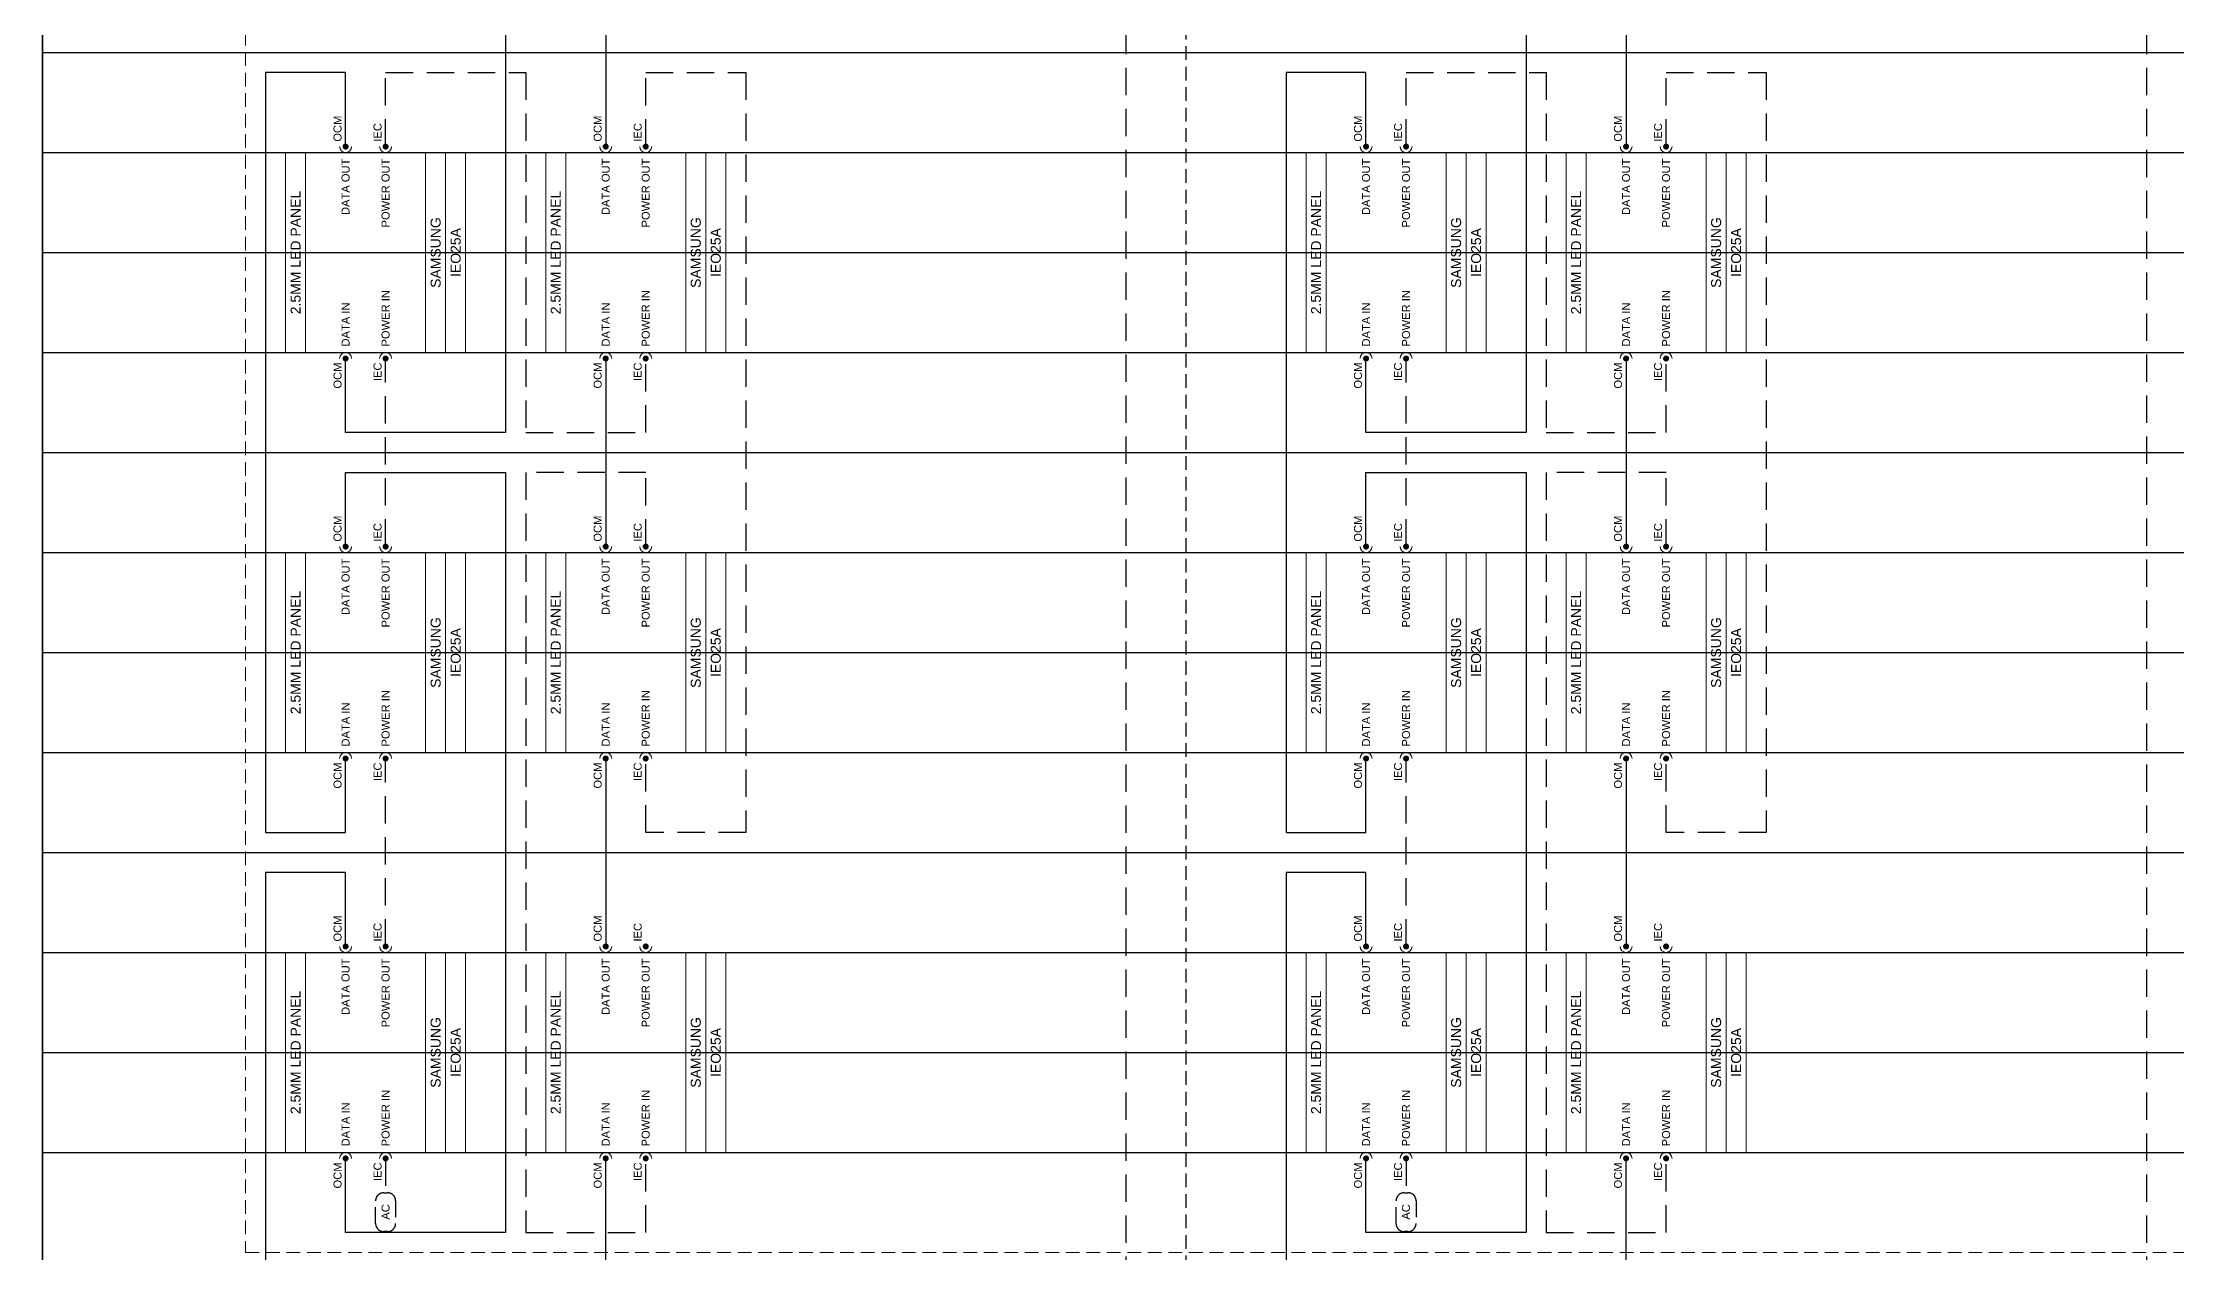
# Model space of a CAD drawing. Header units: millimetres. Extents: x 0 to 592, y -11 to 839.
# Drawn here: x 0 to 195, y 273.3 to 384 of the extents above; entities that cross this region are included whole.
import ezdxf
from ezdxf.enums import TextEntityAlignment as Align

# ---------------------------------------------------------------- set-up
doc = ezdxf.new("R2010")
doc.units = ezdxf.units.MM
doc.linetypes.add('DASHED', pattern=[0.75, 0.5, -0.25])
doc.linetypes.add('DASHED2', pattern=[0.375, 0.25, -0.125])
for name, color, linetype in [('SC - 3 Core Flex', 7, 'DASHED'), ('SC - Fibre', 170, 'DASHED'), ('Text', 7, 'Continuous')]:
    doc.layers.add(name, color=color, linetype=linetype)
doc.layers.add('SC - Equipment', color=7, linetype='Continuous', lineweight=13)
doc.layers.add('SC - Xlines', color=252, linetype='Continuous', plot=False)
doc.styles.get("Standard").update_dxf_attribs({"font": 'arial.ttf'})

# ---------------------------------------------------------------- blocks, each defined once
blk = doc.blocks.new('SAMSUNG LH025IEA - SCHEMATIC')
at = {"layer": 'SC - Equipment'}
for p, q in [((-25, 0), (25, 0)), ((-25, -45), (-25, 0)), ((25, 0), (25, -45)), ((25, -5), (-25, -5)), ((25, -35), (-25, -35)), ((25, -35), (-25, -35)), ((25, -40), (-25, -40)), ((25, -40), (-25, -40)), ((25, -40), (-25, -40)), ((25, -45), (-25, -45))]:
    blk.add_line(p, q, dxfattribs=at)
at = {"layer": 'SC - Equipment', "const_width": 0.7}
for points in [[(-26.1, -15, 1), (-26.9, -15, 1)], [(26.1, -15, -1), (26.9, -15, -1)], [(-26.1, -25, 1), (-26.9, -25, 1)], [(26.1, -25, -1), (26.9, -25, -1)]]:
    blk.add_lwpolyline(points, format="xyb", close=True, dxfattribs=at)
at = {"layer": 'SC - Equipment'}
for centre, start, end in [((-26.5, -15), 270, 90), ((26.5, -15), 90, 270), ((-26.5, -25), 270, 90), ((26.5, -25), 90, 270)]:
    blk.add_arc(centre, 1.5, start, end, dxfattribs=at)
at = {"ltscale": 5}
for tag, p in [('DESCRIPTION', (0, -2.5)), ('MAKE', (0, -37.5)), ('MODEL', (0, -42.5))]:
    blk.add_attdef(tag, text='', height=2.5, dxfattribs=at).set_placement(p, align=Align.MIDDLE_CENTER)
at = {"ltscale": 5, "flags": 1}
for tag, p in [('ROOM_TYPE', (45, -5)), ('LOCATION', (45, -10)), ('RACK_EQUIPMENT_(Y/N)', (45, -15)), ('IP_(Y/N)', (45, -30)), ('POE(WATT)', (45, -35)), ('AMP(@240V)', (45, -40)), ('WATT', (45, -45)), ('BTU/H', (45, -50)), ('WEIGHT(KG)', (45, -55)), ('TRANSFORMER_TAPS', (45, -60))]:
    blk.add_attdef(tag, p, '', height=2.5, dxfattribs=at)
blk.add_attdef('BRACKET', text='', height=2.5, dxfattribs=at).set_placement((0, -32.5), align=Align.MIDDLE_CENTER)
at = {"layer": 'SC - Equipment', "ltscale": 5, "char_height": 2}
for s, insert, width, attachment_point in [('OCM', (-27.5, -13), 5.7736, 6), ('DATA IN', (-23.5, -15), 23.5, 4), ('DATA OUT', (23.5, -15), 23.5, 6), ('OCM', (27.72, -13), 7.1748, 4), ('IEC', (-27.5, -23), 5.7736, 6), ('POWER IN', (-23.5, -25), 23.5, 4), ('POWER OUT', (23.5, -25), 23.5, 6), ('IEC', (27.72, -23), 7.1748, 4)]:
    blk.add_mtext(s, dxfattribs=dict(at, insert=insert, width=width, attachment_point=attachment_point))

msp = doc.modelspace()

# ---------------------------------------------------------------- linework, layer by layer
at = {"color": 31, "linetype": 'DASHED2', "ltscale": 5}
msp.add_line((104.49, 839.28), (104.49, 62.45), dxfattribs=at)
at = {"linetype": 'Continuous', "ltscale": 5}
msp.add_lwpolyline([(-0.03, -0.01), (519.95, -0.01), (519.95, 839.36), (-0.03, 839.36)], close=True, dxfattribs=at)
at = {"ltscale": 5}
for points in [[(27.67, 411.06), (27.67, 417.83), (42.3, 417.83), (42.3, 348.32), (27.67, 348.32), (27.67, 355.09)], [(120.95, 411.06), (120.95, 417.83), (135.59, 417.83), (135.59, 348.32), (120.95, 348.32), (120.95, 355.09)], [(51.45, 391.67), (51.45, 374.48)], [(144.73, 391.67), (144.73, 374.48)], [(27.67, 374.48), (27.67, 381.25), (20.35, 381.25), (20.35, 311.74), (27.67, 311.74), (27.67, 318.51)], [(120.95, 374.48), (120.95, 381.25), (113.64, 381.25), (113.64, 311.74), (120.95, 311.74), (120.95, 318.51)], [(51.45, 355.09), (51.45, 337.9)], [(144.73, 355.09), (144.73, 337.9)], [(27.67, 337.9), (27.67, 344.67), (42.3, 344.67), (42.3, 275.16), (27.67, 275.16), (27.67, 281.93)], [(120.95, 337.9), (120.95, 344.67), (135.59, 344.67), (135.59, 275.16), (120.95, 275.16), (120.95, 281.93)], [(51.45, 318.51), (51.45, 301.32)], [(144.73, 318.51), (144.73, 301.32)], [(27.67, 301.32), (27.67, 308.08), (20.35, 308.08), (20.35, 238.58), (27.67, 238.58), (27.67, 245.35)], [(120.95, 301.32), (120.95, 308.08), (113.64, 308.08), (113.64, 238.58), (120.95, 238.58), (120.95, 245.35)], [(51.45, 264.73), (51.45, 281.93)], [(144.73, 264.73), (144.73, 281.93)]]:
    msp.add_lwpolyline(points, dxfattribs=at)
at = {"layer": 'SC - 3 Core Flex', "ltscale": 5}
for points in [[(31.33, 374.48), (31.33, 381.25), (44.13, 381.25), (44.13, 348.32), (55.11, 348.32), (55.11, 355.09)], [(55.11, 374.48), (55.11, 381.25), (64.25, 381.25), (64.25, 311.74), (55.11, 311.74), (55.11, 318.51)], [(124.61, 374.48), (124.61, 381.25), (137.42, 381.25), (137.42, 348.32), (148.39, 348.32), (148.39, 355.09)], [(148.39, 374.48), (148.39, 381.25), (157.54, 381.25), (157.54, 311.74), (148.39, 311.74), (148.39, 318.51)], [(31.33, 337.9), (31.33, 355.09)], [(124.61, 337.9), (124.61, 355.09)], [(55.11, 337.9), (55.11, 344.67), (44.13, 344.67), (44.13, 275.16), (55.11, 275.16), (55.11, 281.93)], [(148.39, 337.9), (148.39, 344.67), (137.42, 344.67), (137.42, 275.16), (148.39, 275.16), (148.39, 281.93)], [(31.33, 301.32), (31.33, 318.51)], [(124.61, 301.32), (124.61, 318.51)], [(31.33, 281.93), (31.33, 278.78)], [(124.61, 281.93), (124.61, 278.78)]]:
    msp.add_lwpolyline(points, dxfattribs=at)
at = {"layer": 'SC - 3 Core Flex', "ltscale": 3}
for points in [[(30.41, 275.97), (30.41, 278.05, -0.414214), (31.15, 278.78), (31.51, 278.78, -0.414214), (32.24, 278.05), (32.24, 275.97, -0.414214), (31.51, 275.23), (31.15, 275.23, -0.414214)], [(123.7, 275.97), (123.7, 278.05, -0.414214), (124.43, 278.78), (124.79, 278.78, -0.414214), (125.53, 278.05), (125.53, 275.97, -0.414214), (124.79, 275.23), (124.43, 275.23, -0.414214)]]:
    msp.add_lwpolyline(points, format="xyb", close=True, dxfattribs=at)
at = {"layer": 'SC - Equipment', "color": 251, "linetype": 'DASHED2', "ltscale": 5, "true_color": 0x636466}
msp.add_lwpolyline([(18.52, 456.24), (18.52, 273.33), (384.34, 273.33), (384.34, 456.24)], close=True, dxfattribs=at)
at = {"layer": 'SC - Fibre', "ltscale": 5}
for points in [[(75.23, 464.84), (75.23, 437.95), (99, 437.95), (99, -0.01)], [(168.51, 464.84), (168.51, 437.95), (192.29, 437.95), (192.29, 42.33)], [(168.51, 464.84), (168.51, 437.95), (192.29, 437.95), (192.29, -0.01)]]:
    msp.add_lwpolyline(points, dxfattribs=at)
at = {"layer": 'SC - Xlines', "ltscale": 5, "transparency": 33554687}
msp.add_lwpolyline([(-0.03, -0.01), (-0.03, 839.28)], dxfattribs=at)
msp.add_lwpolyline([(-0.03, -0.01), (-0.03, 839.28)], dxfattribs=at)
at = {"layer": 'SC - Xlines', "ltscale": 5}
for points in [[(-0.03, 383.08), (519.95, 383.08)], [(-0.03, 364.79), (519.95, 364.79)], [(-0.03, 346.49), (519.95, 346.49)], [(-0.03, 328.2), (519.95, 328.2)], [(-0.03, 309.91), (519.95, 309.91)], [(-0.03, 291.62), (519.95, 291.62)]]:
    msp.add_lwpolyline(points, dxfattribs=at)
at = {"layer": 'SC - Xlines', "color": 250, "ltscale": 5}
for points in [[(-0.03, 373.93), (519.95, 373.93)], [(-0.03, 355.64), (519.95, 355.64)], [(-0.03, 337.35), (519.95, 337.35)], [(-0.03, 319.06), (519.95, 319.06)], [(-0.03, 300.77), (519.95, 300.77)], [(-0.03, 282.48), (519.95, 282.48)]]:
    msp.add_lwpolyline(points, dxfattribs=at)

# ---------------------------------------------------------------- block references
at = {"ltscale": 5, "xscale": 0.3658170094211283, "yscale": 0.3658170094211283, "zscale": 0.3658170094211283, "rotation": 90.00000000000001}
for p in [(22.18, 364.79), (45.96, 364.79), (115.47, 364.79), (139.24, 364.79), (22.18, 328.2), (45.96, 328.2), (115.47, 328.2), (139.24, 328.2), (22.18, 291.62), (45.96, 291.62), (115.47, 291.62), (139.24, 291.62)]:
    msp.add_blockref('SAMSUNG LH025IEA - SCHEMATIC', p, dxfattribs=at).add_auto_attribs({'DESCRIPTION': '2.5MM LED PANEL', 'MAKE': 'SAMSUNG', 'MODEL': 'IEO25A'})

# ---------------------------------------------------------------- texts
at = {"layer": 'Text', "char_height": 0.732, "width": 52.6671, "attachment_point": 5, "rotation": 90}
for insert in [(31.33, 277.03), (124.61, 277.03)]:
    msp.add_mtext('AC', dxfattribs=dict(at, insert=insert))

doc.saveas('drawing.dxf')
